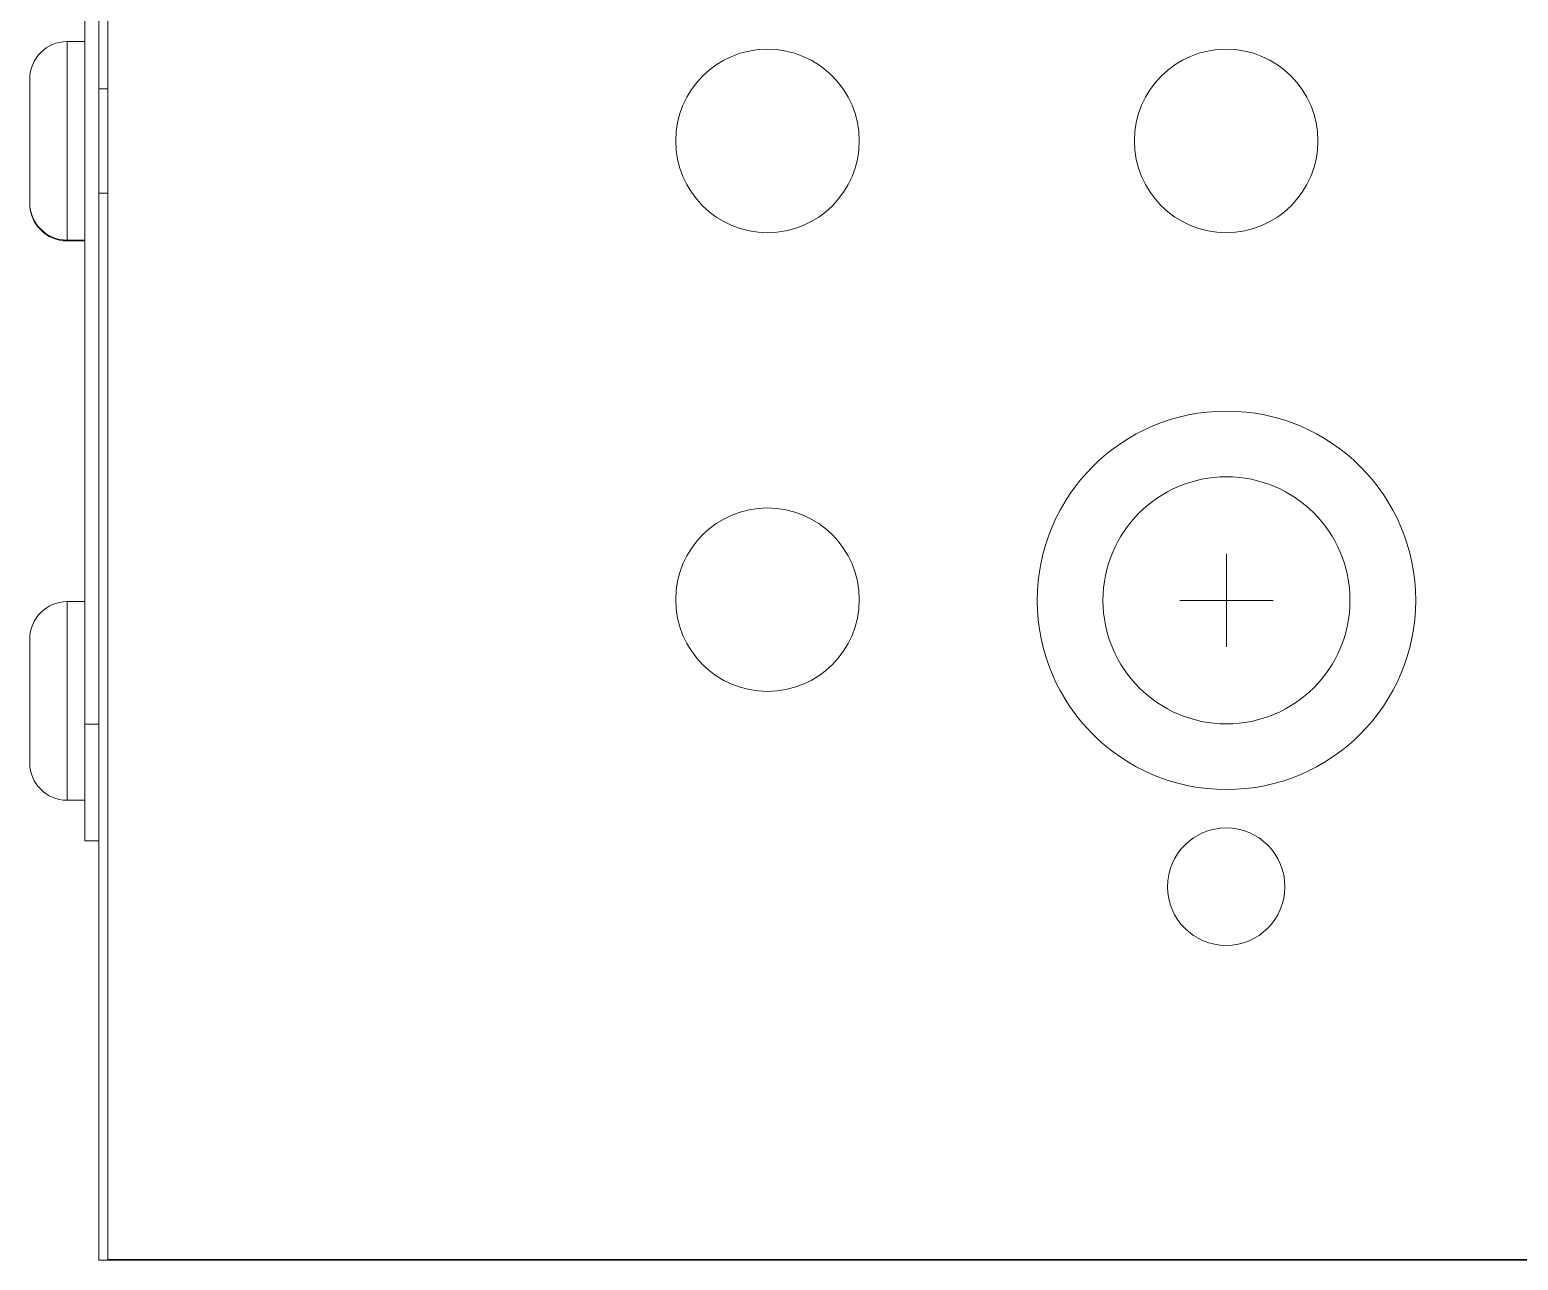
# Model space of a CAD drawing. Header units: millimetres. Extents: x 2 to 278, y 1 to 215.
# Drawn here: x 36.22 to 56.5, y 40.78 to 57.54 of the extents above; entities that cross this region are included whole.
import ezdxf

# ---------------------------------------------------------------- set-up
doc = ezdxf.new("R2010")
doc.units = ezdxf.units.MM

# ---------------------------------------------------------------- blocks, each defined once
blk = doc.blocks.new('SW_CENTERMARKSYMBOL_28')
at = {"color": 0, "linetype": 'Continuous', "lineweight": 18}
for q in [(0, 0.635), (-0.635, 0), (0, -0.635), (0.635, 0)]:
    blk.add_line((0, 0), q, dxfattribs=at)

msp = doc.modelspace()

# ---------------------------------------------------------------- linework, layer by layer
at = {"color": 7, "linetype": 'Continuous', "lineweight": 18}
for p, q in [((37.279, 71.268), (37.279, 40.788)), ((36.966, 63.956), (36.966, 48.081)), ((37.156, 63.956), (37.156, 48.081)), ((36.966, 57.381), (36.725, 57.381)), ((36.725, 54.676), (36.725, 57.381)), ((36.217, 55.184), (36.217, 56.873)), ((37.279, 56.739), (37.156, 56.739)), ((36.217, 55.174), (36.217, 55.184)), ((37.156, 55.317), (37.279, 55.317)), ((36.725, 54.676), (36.966, 54.676)), ((36.725, 54.666), (36.725, 54.676)), ((36.725, 54.666), (36.966, 54.666)), ((36.966, 49.751), (36.725, 49.751)), ((36.725, 47.046), (36.725, 49.751)), ((36.217, 47.554), (36.217, 49.243)), ((36.966, 48.081), (37.156, 48.081)), ((36.966, 48.081), (36.966, 46.494)), ((37.156, 48.081), (37.156, 46.494)), ((36.725, 47.046), (36.966, 47.046)), ((36.966, 46.494), (37.156, 46.494)), ((37.156, 46.494), (37.156, 40.779)), ((37.156, 40.779), (67.763, 40.779)), ((67.759, 40.788), (37.279, 40.788))]:
    msp.add_line(p, q, dxfattribs=at)
for centre, radius in [((46.269, 56.028), 1.25), ((52.519, 56.028), 1.25), ((52.523, 49.769), 2.578), ((52.523, 49.769), 1.683), ((46.269, 49.778), 1.25), ((52.519, 45.868), 0.8)]:
    msp.add_circle(centre, radius, dxfattribs=at)
for centre, start, end in [((36.725, 56.873), 90, 180), ((36.725, 55.184), 180, 270), ((36.725, 55.174), 180, 270), ((36.725, 49.243), 90, 180), ((36.725, 47.554), 180, 270)]:
    msp.add_arc(centre, 0.508, start, end, dxfattribs=at)

# ---------------------------------------------------------------- block references
at = {"color": 7, "linetype": 'Continuous', "lineweight": 0}
msp.add_blockref('SW_CENTERMARKSYMBOL_28', (52.523, 49.769), dxfattribs=at)

doc.saveas('drawing.dxf')
